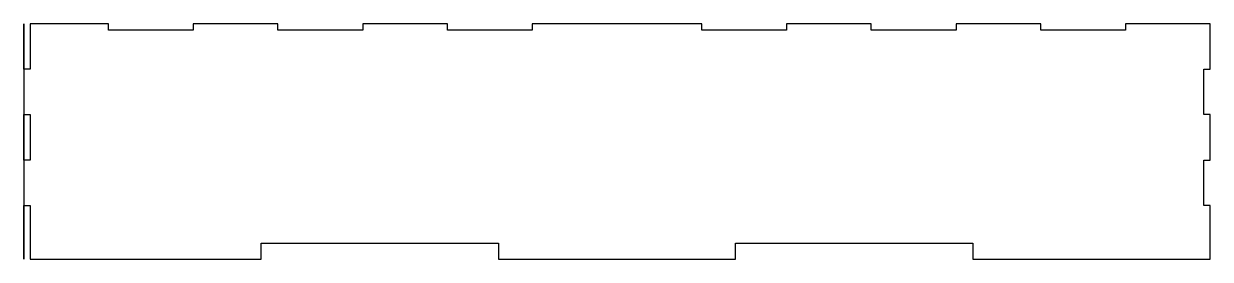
# Model space of a CAD drawing. Header units: millimetres. Extents: x 865 to 1600, y -8 to 138.
import ezdxf

# ---------------------------------------------------------------- set-up
doc = ezdxf.new("R2010")
doc.units = ezdxf.units.MM
doc.layers.get('0').update_dxf_attribs({"linetype": 'CONTINUOUS'})

msp = doc.modelspace()

# ---------------------------------------------------------------- linework, layer by layer
for points in [[(865, -8.13), (865, 25.2), (869, 25.2), (869, -8.13), (1012, -8.13), (1012, 1.87), (1159, 1.87), (1159, -8.13), (1306, -8.13), (1306, 1.87), (1453, 1.87), (1453, -8.13), (1600, -8.13), (1600, 25.2), (1596, 25.2), (1596, 53.4), (1600, 53.4), (1600, 81.6), (1596, 81.6), (1596, 109.8), (1600, 109.8), (1600, 138), (1547.5, 138), (1547.5, 134), (1495, 134), (1495, 138), (1442.5, 138), (1442.5, 134), (1390, 134), (1390, 138), (1337.5, 138), (1337.5, 134), (1285, 134), (1285, 138), (1180, 138), (1180, 134), (1127.5, 134), (1127.5, 138), (1075, 138), (1075, 134), (1022.5, 134), (1022.5, 138), (970, 138), (970, 134), (917.5, 134), (917.5, 138), (869, 138), (869, 109.8), (865, 109.8), (865, 138), (865, 138), (865, -8.13)], [(869, 53.4), (865, 53.4), (865, 81.6), (869, 81.6)]]:
    msp.add_lwpolyline(points, close=True)

doc.saveas('drawing.dxf')
